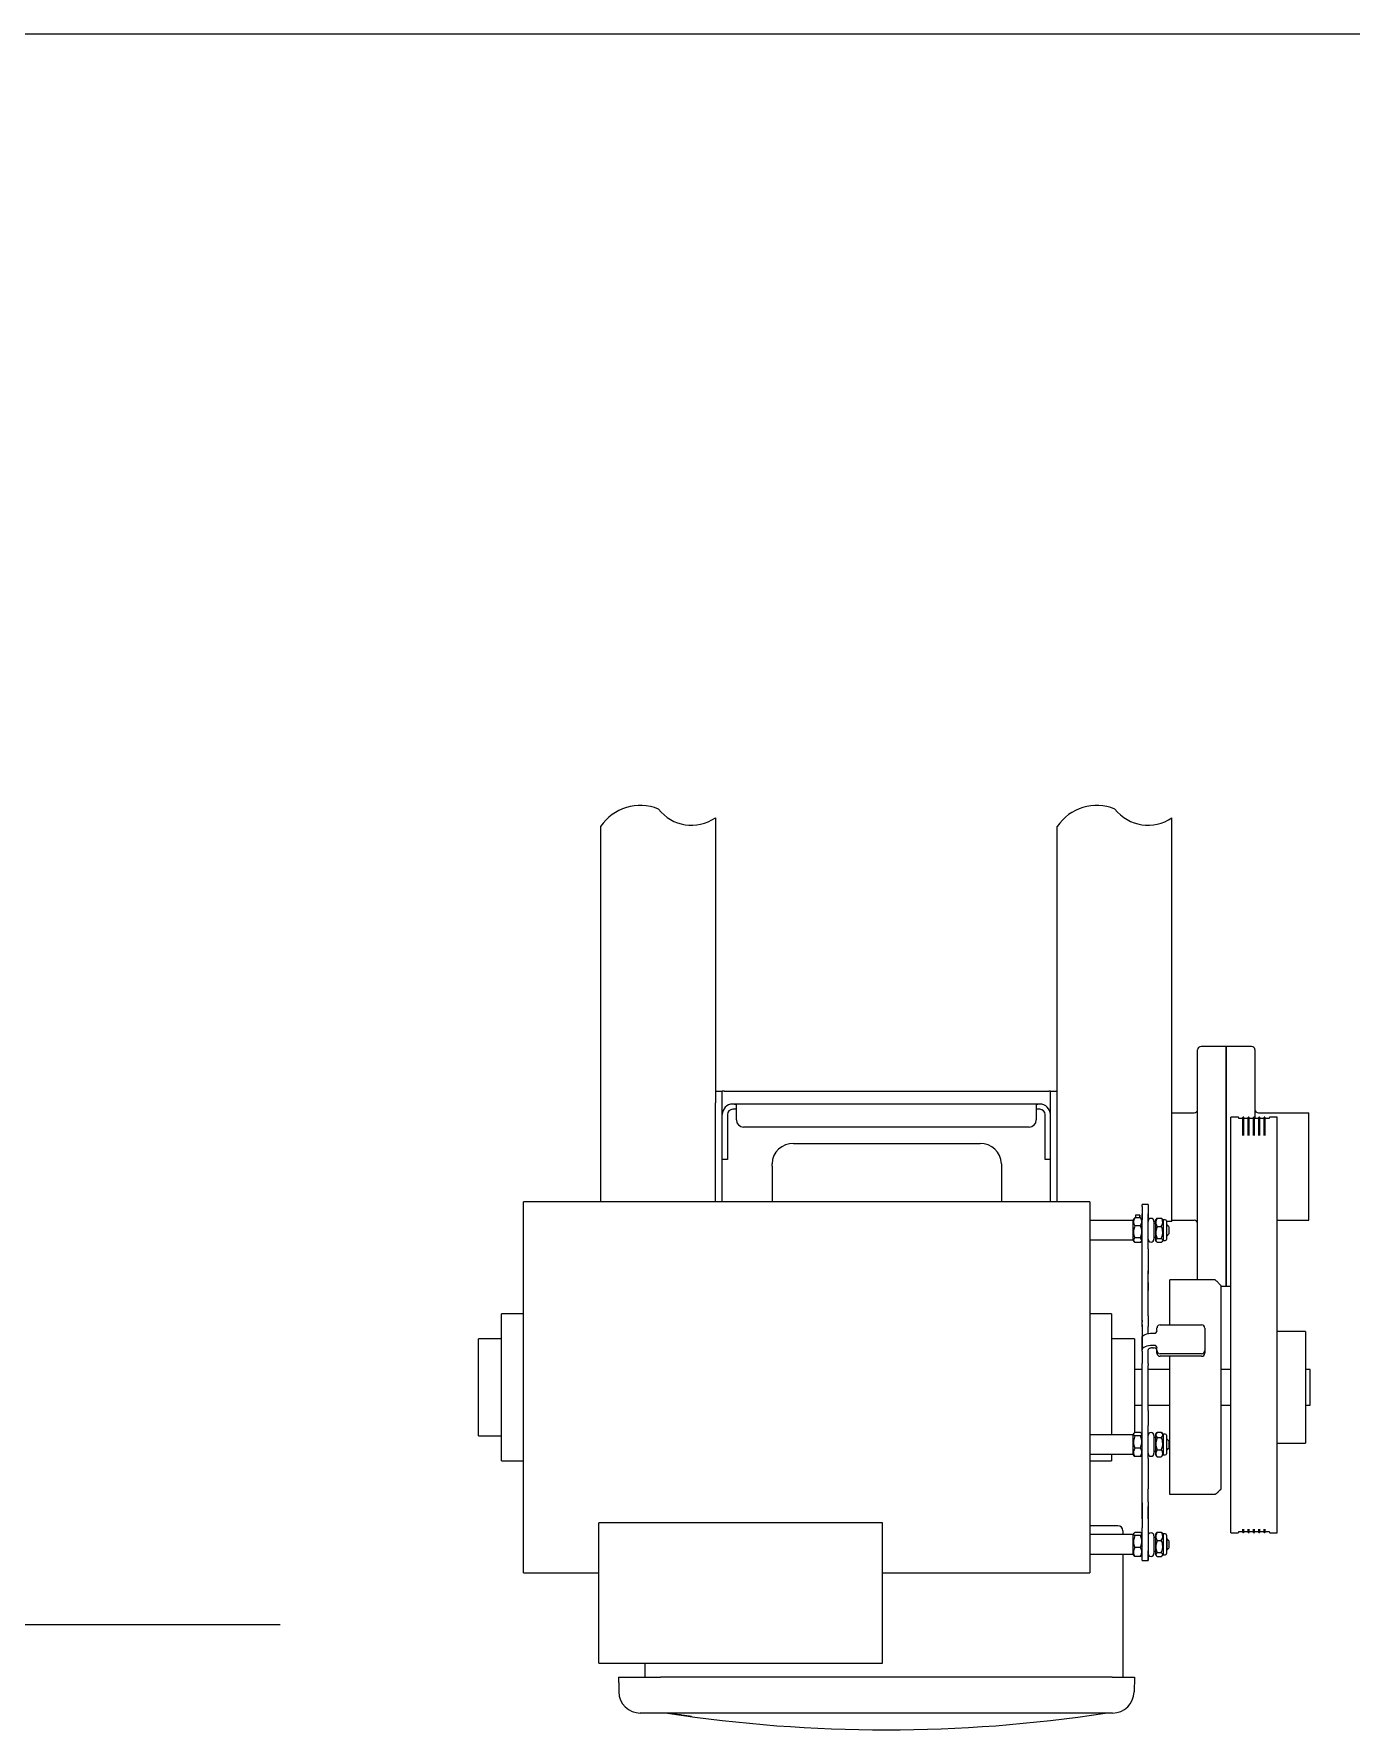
# Model space of a CAD drawing. Extents: x 20 to 307, y 41 to 248.
# Drawn here: x 129.96 to 152.93, y 218.49 to 247.95 of the extents above; entities that cross this region are included whole.
import ezdxf

# ---------------------------------------------------------------- set-up
doc = ezdxf.new("R2010")
doc.units = 0
doc.header["$LTSCALE"] = 0.5
doc.header["$MEASUREMENT"] = 0
doc.layers.get('0').update_dxf_attribs({"linetype": 'CONTINUOUS'})
doc.layers.add('DIM', color=1, linetype='CONTINUOUS')

msp = doc.modelspace()

# ---------------------------------------------------------------- linework, layer by layer
msp.add_line((134.257, 220.21), (37.173, 220.21))
at = {"layer": 'DIM', "linetype": 'Continuous', "lineweight": 15}
for p, q in [((33.774, 247.951), (274.658, 247.951)), ((141.845, 234.28), (141.845, 229.312)), ((149.803, 227.244), (149.803, 234.28)), ((139.845, 227.585), (139.845, 234.126)), ((147.803, 229.312), (147.803, 234.126)), ((150.25, 226.225), (150.25, 230.233)), ((150.75, 230.293), (150.75, 228.137)), ((150.75, 226.106), (150.75, 230.293)), ((151.25, 230.233), (151.25, 229.037)), ((141.845, 229.512), (141.964, 229.512)), ((141.964, 227.585), (141.964, 229.512)), ((141.995, 229.512), (141.964, 229.512)), ((141.995, 229.512), (147.654, 229.512)), ((147.685, 229.512), (147.654, 229.512)), ((147.683, 227.585), (147.685, 229.512)), ((147.685, 229.512), (147.803, 229.512)), ((141.845, 229.062), (141.845, 229.312)), ((142.18, 229.288), (142.147, 229.288)), ((142.18, 229.198), (142.147, 229.198)), ((147.467, 229.288), (142.18, 229.288)), ((142.21, 229.105), (142.21, 229.285)), ((147.437, 229.285), (147.437, 229.105)), ((147.5, 229.288), (147.467, 229.288)), ((147.5, 229.198), (147.467, 229.198)), ((147.803, 229.062), (147.803, 229.312)), ((141.845, 227.585), (141.845, 229.062)), ((142.054, 229.105), (142.054, 228.323)), ((142.21, 229.013), (142.21, 229.105)), ((147.437, 229.105), (147.437, 229.013)), ((147.593, 228.323), (147.593, 229.105)), ((147.803, 227.585), (147.803, 229.062)), ((149.803, 229.137), (150.19, 229.137)), ((150.828, 224.038), (150.828, 229.06)), ((151.041, 228.743), (151.041, 229.054)), ((151.057, 228.743), (151.057, 229.054)), ((151.133, 228.743), (151.133, 229.054)), ((151.149, 228.743), (151.149, 229.054)), ((151.225, 228.743), (151.225, 229.054)), ((151.241, 228.743), (151.241, 229.054)), ((151.31, 229.137), (152.19, 229.137)), ((151.317, 228.743), (151.317, 229.054)), ((151.333, 228.743), (151.333, 229.054)), ((151.409, 228.743), (151.409, 229.054)), ((151.425, 228.743), (151.425, 229.054)), ((151.637, 228.293), (151.637, 229.06)), ((147.312, 228.888), (142.335, 228.888)), ((143.207, 228.601), (146.457, 228.601)), ((147.683, 228.323), (147.593, 228.323)), ((142.832, 228.208), (142.832, 228.249)), ((142.832, 228.208), (142.832, 227.585)), ((146.832, 228.249), (146.832, 228.208)), ((146.832, 228.208), (146.832, 227.585)), ((150.75, 228.137), (150.75, 226.106)), ((151.637, 225.325), (151.637, 228.293)), ((138.497, 221.115), (138.497, 227.585)), ((143.832, 227.585), (143.832, 227.587)), ((145.832, 227.587), (145.832, 227.585)), ((148.372, 227.585), (148.372, 227.39)), ((149.282, 227.501), (149.282, 227.535)), ((149.282, 227.501), (149.282, 227.273)), ((149.387, 227.535), (149.387, 227.501)), ((149.387, 227.501), (149.387, 227.273)), ((148.372, 227.39), (148.372, 221.115)), ((149.126, 226.908), (149.126, 227.271)), ((149.252, 227.303), (149.156, 227.303)), ((149.252, 227.167), (149.156, 227.167)), ((149.242, 227.303), (149.242, 227.341)), ((149.282, 227.024), (149.282, 227.373)), ((149.387, 227.024), (149.387, 227.373)), ((149.49, 226.935), (149.49, 227.244)), ((149.517, 227.244), (149.49, 227.244)), ((149.517, 227.271), (149.517, 226.908)), ((149.547, 227.301), (149.617, 227.301)), ((149.547, 227.156), (149.617, 227.156)), ((149.647, 227.271), (149.647, 226.908)), ((149.705, 227.251), (149.705, 226.928)), ((149.803, 227.244), (149.705, 227.244)), ((149.747, 227.154), (149.747, 227.099)), ((149.252, 226.954), (149.156, 226.954)), ((149.252, 226.876), (149.156, 226.876)), ((149.282, 226.763), (149.282, 227.024)), ((149.387, 226.763), (149.387, 227.024)), ((149.547, 226.944), (149.617, 226.944)), ((149.547, 226.878), (149.617, 226.878)), ((149.747, 227.099), (149.747, 227.024)), ((149.282, 226.38), (149.282, 226.763)), ((149.387, 226.763), (149.387, 226.38)), ((149.387, 226.536), (149.387, 226.527)), ((149.282, 225.594), (149.282, 226.38)), ((149.387, 226.527), (149.387, 226.331)), ((149.387, 225.594), (149.387, 226.38)), ((149.387, 226.177), (149.387, 226.04)), ((149.767, 225.438), (149.767, 226.225)), ((150.657, 226.125), (150.657, 222.575)), ((138.117, 223.07), (138.117, 225.63)), ((148.747, 225.63), (148.747, 225.553)), ((148.747, 225.553), (148.747, 223.523)), ((149.282, 225.6), (149.282, 225.616)), ((149.282, 225.501), (149.282, 225.6)), ((149.282, 225.515), (149.282, 225.594)), ((149.282, 225.515), (149.282, 225.493)), ((149.282, 225.413), (149.282, 225.493)), ((149.282, 225.449), (149.282, 225.479)), ((149.282, 225.44), (149.282, 225.479)), ((149.282, 225.44), (149.282, 225.045)), ((149.282, 225.413), (149.282, 225.195)), ((149.387, 225.594), (149.387, 225.515)), ((149.387, 225.515), (149.387, 225.493)), ((149.387, 225.493), (149.387, 225.413)), ((149.387, 225.286), (149.387, 225.413)), ((149.542, 225.343), (149.542, 225.389)), ((149.542, 225.343), (149.542, 225.389)), ((149.597, 225.438), (150.317, 225.438)), ((150.377, 225.384), (150.377, 224.99)), ((137.717, 223.503), (137.717, 225.197)), ((149.152, 225.197), (149.152, 225.146)), ((149.152, 225.146), (149.152, 223.555)), ((149.282, 225.005), (149.282, 225.218)), ((149.282, 225.005), (149.282, 225.218)), ((149.462, 225.293), (149.487, 225.293)), ((149.462, 225.293), (149.487, 225.293)), ((149.487, 225.08), (149.462, 225.08)), ((149.487, 225.08), (149.462, 225.08)), ((151.628, 225.325), (151.628, 225.266)), ((151.628, 225.266), (151.628, 223.375)), ((152.128, 225.325), (152.128, 225.266)), ((152.128, 225.266), (152.128, 223.375)), ((149.282, 225.034), (149.282, 225.045)), ((149.282, 225.034), (149.282, 225.045)), ((149.282, 224.983), (149.282, 225.005)), ((149.282, 224.983), (149.282, 224.765)), ((149.282, 224.73), (149.282, 224.765)), ((149.387, 224.983), (149.387, 225.005)), ((149.387, 224.765), (149.387, 224.983)), ((149.387, 224.765), (149.387, 224.73)), ((149.462, 225.036), (149.487, 225.036)), ((149.462, 225.036), (149.487, 225.036)), ((149.542, 224.985), (149.542, 225.031)), ((149.542, 224.985), (149.542, 225.031)), ((149.542, 224.941), (149.542, 224.985)), ((149.542, 224.941), (149.542, 224.985)), ((150.317, 224.935), (149.597, 224.935)), ((149.612, 224.891), (149.597, 224.891)), ((149.612, 224.891), (149.597, 224.891)), ((150.317, 224.891), (149.612, 224.891)), ((149.767, 222.481), (149.767, 224.891)), ((150.377, 224.99), (150.377, 224.946)), ((149.282, 224.729), (149.282, 224.763)), ((149.282, 223.943), (149.282, 224.729)), ((149.387, 224.763), (149.387, 224.729)), ((149.387, 223.943), (149.387, 224.729)), ((152.212, 224.446), (152.212, 224.663)), ((152.212, 224.085), (152.212, 224.446)), ((149.282, 223.955), (149.282, 223.961)), ((149.282, 223.875), (149.282, 223.955)), ((149.282, 223.684), (149.282, 223.943)), ((149.387, 223.943), (149.387, 223.684)), ((150.828, 221.815), (150.828, 224.038)), ((152.212, 224.038), (152.212, 224.085)), ((149.282, 223.869), (149.282, 223.875)), ((149.282, 223.589), (149.282, 223.684)), ((149.282, 223.109), (149.282, 223.589)), ((149.387, 223.589), (149.387, 223.684)), ((149.387, 223.109), (149.387, 223.589)), ((149.126, 223.527), (149.126, 223.535)), ((149.126, 223.172), (149.126, 223.527)), ((149.252, 223.564), (149.156, 223.564)), ((149.252, 223.502), (149.156, 223.502)), ((149.49, 223.199), (149.49, 223.508)), ((149.517, 223.535), (149.517, 223.517)), ((149.517, 223.517), (149.517, 223.172)), ((149.547, 223.569), (149.617, 223.569)), ((149.547, 223.475), (149.617, 223.475)), ((149.647, 223.535), (149.647, 223.517)), ((149.647, 223.517), (149.647, 223.172)), ((149.705, 223.515), (149.705, 223.499)), ((149.705, 223.499), (149.705, 223.192)), ((149.747, 223.418), (149.747, 223.358)), ((149.747, 223.358), (149.747, 223.288)), ((151.637, 221.815), (151.637, 223.375)), ((148.747, 223.183), (148.747, 223.07)), ((149.252, 223.291), (149.156, 223.291)), ((149.252, 223.143), (149.156, 223.143)), ((149.282, 222.913), (149.282, 223.109)), ((149.387, 223.109), (149.387, 222.913)), ((149.547, 223.259), (149.617, 223.259)), ((149.547, 223.137), (149.617, 223.137)), ((149.282, 222.58), (149.282, 222.913)), ((149.387, 222.913), (149.387, 222.58)), ((149.282, 222.353), (149.282, 222.58)), ((149.387, 222.353), (149.387, 222.58)), ((150.557, 222.481), (149.767, 222.481)), ((149.282, 222.273), (149.282, 222.353)), ((149.282, 222.336), (149.282, 221.899)), ((149.282, 222.055), (149.282, 222.273)), ((149.387, 222.353), (149.387, 222.273)), ((149.387, 222.324), (149.387, 221.328)), ((149.387, 222.055), (149.387, 222.273)), ((144.76, 221.985), (139.81, 221.985)), ((139.81, 220.962), (139.81, 221.985)), ((144.76, 220.962), (144.76, 221.985)), ((148.794, 221.937), (148.372, 221.937)), ((148.859, 221.937), (148.794, 221.937)), ((148.949, 221.847), (148.949, 221.781)), ((149.252, 221.82), (149.156, 221.82)), ((149.282, 221.772), (149.282, 221.899)), ((149.547, 221.823), (149.617, 221.823)), ((151.041, 221.82), (151.041, 221.876)), ((151.057, 221.82), (151.057, 221.876)), ((151.133, 221.82), (151.133, 221.876)), ((151.149, 221.82), (151.149, 221.876)), ((151.225, 221.82), (151.225, 221.876)), ((151.241, 221.82), (151.241, 221.876)), ((151.317, 221.82), (151.317, 221.876)), ((151.333, 221.82), (151.333, 221.876)), ((151.409, 221.82), (151.409, 221.876)), ((151.425, 221.82), (151.425, 221.876)), ((149.126, 221.483), (149.126, 221.793)), ((149.252, 221.764), (149.156, 221.764)), ((149.252, 221.555), (149.156, 221.555)), ((149.282, 221.499), (149.282, 221.772)), ((149.49, 221.452), (149.49, 221.761)), ((149.517, 221.793), (149.517, 221.439)), ((149.547, 221.68), (149.617, 221.68)), ((149.647, 221.793), (149.647, 221.439)), ((149.705, 221.773), (149.705, 221.458)), ((149.717, 221.686), (149.717, 221.706)), ((149.717, 221.516), (149.717, 221.686)), ((149.747, 221.676), (149.747, 221.546)), ((148.949, 221.441), (148.949, 219.295)), ((149.011, 221.443), (149.011, 221.439)), ((149.126, 221.43), (149.126, 221.483)), ((149.252, 221.402), (149.156, 221.402)), ((149.282, 221.328), (149.282, 221.499)), ((149.387, 221.328), (149.387, 221.499)), ((149.517, 221.439), (149.517, 221.43)), ((149.547, 221.468), (149.617, 221.468)), ((149.547, 221.399), (149.617, 221.399)), ((149.647, 221.439), (149.647, 221.43)), ((149.705, 221.458), (149.705, 221.45)), ((139.81, 219.539), (139.81, 220.962)), ((144.76, 219.539), (144.76, 220.962)), ((140.619, 219.295), (140.619, 219.539)), ((140.157, 219.295), (140.5, 219.295)), ((140.5, 219.295), (140.886, 219.295)), ((148.761, 219.295), (140.886, 219.295)), ((148.761, 219.295), (149.147, 219.295)), ((149.147, 219.295), (149.143, 219.038)), ((140.88, 218.67), (140.536, 218.67)), ((140.886, 218.67), (140.88, 218.67)), ((148.761, 218.67), (140.886, 218.67)), ((148.768, 218.67), (148.761, 218.67))]:
    msp.add_line(p, q, dxfattribs=at)
at = {"layer": 'DIM'}
for p, q in [((152.19, 227.262), (152.19, 229.137)), ((142.054, 228.323), (141.964, 228.323))]:
    msp.add_line(p, q, dxfattribs=at)
at = {"layer": 'DIM', "linetype": 'Continuous', "lineweight": 15, "flags": 128}
for points in [[(149.242, 227.341), (149.242, 227.349), (149.242, 227.353), (149.242, 227.351), (149.242, 227.345), (149.242, 227.335), (149.242, 227.32), (149.242, 227.303)], [(149.387, 226.576), (149.387, 226.573), (149.387, 226.569), (149.387, 226.564), (149.387, 226.559), (149.387, 226.553), (149.387, 226.548), (149.387, 226.542), (149.387, 226.536)], [(149.282, 225.218), (149.286, 225.232), (149.296, 225.247), (149.313, 225.26), (149.335, 225.271), (149.362, 225.281), (149.393, 225.288), (149.427, 225.292), (149.462, 225.293)], [(149.282, 225.218), (149.286, 225.232), (149.296, 225.247), (149.313, 225.26), (149.335, 225.271), (149.362, 225.281), (149.393, 225.288), (149.427, 225.292), (149.462, 225.293)], [(149.462, 225.08), (149.427, 225.079), (149.393, 225.075), (149.362, 225.068), (149.335, 225.058), (149.313, 225.047), (149.296, 225.034), (149.286, 225.019), (149.282, 225.005)], [(149.462, 225.08), (149.427, 225.079), (149.393, 225.075), (149.362, 225.068), (149.335, 225.058), (149.313, 225.047), (149.296, 225.034), (149.286, 225.019), (149.282, 225.005)], [(149.462, 225.036), (149.447, 225.036), (149.433, 225.034), (149.42, 225.031), (149.409, 225.027), (149.4, 225.022), (149.393, 225.017), (149.388, 225.011), (149.387, 225.005)], [(149.462, 225.036), (149.447, 225.036), (149.433, 225.034), (149.42, 225.031), (149.409, 225.027), (149.4, 225.022), (149.393, 225.017), (149.388, 225.011), (149.387, 225.005)]]:
    msp.add_lwpolyline(points, dxfattribs=at)
at = {"layer": 'DIM'}
for centre, radius, start, end in [((140.533, 233.672), 0.825, 67.3495, 146.5701), ((148.491, 233.672), 0.825, 67.3495, 146.5701), ((141.429, 234.884), 0.733, 217.9377, 304.5059), ((149.387, 234.884), 0.733, 217.9377, 304.5059)]:
    msp.add_arc(centre, radius, start, end, dxfattribs=at)
at = {"layer": 'DIM', "linetype": 'Continuous', "lineweight": 15}
for centre, radius, start, end in [((150.31, 230.233), 0.06, 90, 180), ((151.19, 230.233), 0.06, 0, 90), ((142.147, 229.105), 0.183, 90, 180), ((142.147, 229.105), 0.093, 90, 180), ((147.5, 229.105), 0.183, 0, 90), ((147.5, 229.105), 0.093, 0, 90), ((150.19, 229.197), 0.06, 270, 0), ((151.31, 229.197), 0.06, 180, 270), ((142.335, 229.013), 0.125, 180, 270), ((147.312, 229.013), 0.125, 270, 0), ((150.957, 229.052), 0.008, 20.3468, 90), ((151.048, 229.052), 0.008, 90, 159.6532), ((151.049, 229.052), 0.008, 20.3468, 90), ((151.14, 229.052), 0.008, 90, 159.6532), ((151.141, 229.052), 0.008, 20.3468, 90), ((151.232, 229.052), 0.008, 90, 159.6532), ((151.233, 229.052), 0.008, 20.3468, 90), ((151.324, 229.052), 0.008, 90, 159.6532), ((151.325, 229.052), 0.008, 20.3468, 90), ((151.416, 229.052), 0.008, 90, 159.6532), ((151.417, 229.052), 0.008, 20.3468, 90), ((151.508, 229.052), 0.008, 90, 159.6532), ((143.196, 228.237), 0.364, 88.2753, 178.1636), ((146.468, 228.237), 0.364, 1.8364, 91.7247), ((168.597, 227.319), 19.43, 179.8999, 180.0457), ((149.438, 227.244), 0.0515, 0, 180), ((149.685, 227.251), 0.02, 0, 90), ((150.19, 227.202), 0.06, 0, 90), ((149.438, 226.935), 0.0515, 180, 0), ((149.685, 226.928), 0.02, 270, 360), ((149.595, 225.386), 0.0526, 87.3215, 177.0455), ((149.595, 225.386), 0.0526, 87.3215, 177.0455), ((150.32, 225.381), 0.0574, 2.9531, 92.6756), ((149.49, 225.346), 0.0526, 267.3371, 357.0407), ((149.49, 225.346), 0.0526, 267.3371, 357.0407), ((149.49, 225.028), 0.0526, 2.9495, 92.6835), ((149.49, 225.028), 0.0526, 2.9495, 92.6835), ((149.49, 224.984), 0.0526, 2.9443, 92.6779), ((149.49, 224.984), 0.0526, 2.9443, 92.6779), ((149.595, 224.988), 0.0526, 182.9545, 272.6785), ((149.595, 224.988), 0.0526, 182.9545, 272.6785), ((149.595, 224.944), 0.0526, 182.9493, 272.6729), ((149.595, 224.944), 0.0526, 182.9493, 272.6729), ((150.32, 224.993), 0.0574, 267.3244, 357.0469), ((150.32, 224.948), 0.0574, 267.3244, 357.0469), ((149.438, 223.508), 0.0515, 0, 180), ((149.685, 223.515), 0.02, 0, 90), ((149.438, 223.199), 0.0515, 180, 0), ((149.685, 223.192), 0.02, 270, 0), ((148.859, 221.847), 0.0898, 0, 90), ((150.957, 221.823), 0.008, 270, 339.6532), ((151.048, 221.823), 0.008, 200.3468, 270), ((151.049, 221.823), 0.008, 270, 339.6532), ((151.14, 221.823), 0.008, 200.3468, 270), ((151.141, 221.823), 0.008, 270, 339.6532), ((151.232, 221.823), 0.008, 200.3468, 270), ((151.233, 221.823), 0.008, 270, 339.6532), ((151.324, 221.823), 0.008, 200.3468, 270), ((151.325, 221.823), 0.008, 270, 339.6532), ((151.416, 221.823), 0.008, 200.3468, 270), ((151.417, 221.823), 0.008, 270, 339.6532), ((151.508, 221.823), 0.008, 200.3468, 270), ((149.438, 221.761), 0.0515, 0, 180), ((149.685, 221.773), 0.02, 0, 90), ((149.438, 221.452), 0.0515, 180, 0), ((149.685, 221.45), 0.02, 270, 0), ((140.536, 219.045), 0.375, 181, 270), ((148.768, 219.045), 0.375, 270, 359), ((144.824, 243.377), 25, 261.2282, 278.7718)]:
    msp.add_arc(centre, radius, start, end, dxfattribs=at)
for points in [[(150.75, 230.293), (150.31, 230.293)], [(151.19, 230.293), (150.75, 230.293)], [(150.957, 229.06), (150.828, 229.06)], [(150.971, 229.037), (150.965, 229.054)], [(151.034, 229.037), (150.971, 229.037)], [(151.041, 229.054), (151.034, 229.037)], [(151.049, 229.06), (151.048, 229.06)], [(151.063, 229.037), (151.057, 229.054)], [(151.126, 229.037), (151.063, 229.037)], [(151.133, 229.054), (151.126, 229.037)], [(151.141, 229.06), (151.14, 229.06)], [(151.155, 229.037), (151.149, 229.054)], [(151.218, 229.037), (151.155, 229.037)], [(151.225, 229.054), (151.218, 229.037)], [(151.233, 229.06), (151.232, 229.06)], [(151.247, 229.037), (151.241, 229.054)], [(151.31, 229.037), (151.247, 229.037)], [(151.317, 229.054), (151.31, 229.037)], [(151.325, 229.06), (151.324, 229.06)], [(151.339, 229.037), (151.333, 229.054)], [(151.402, 229.037), (151.339, 229.037)], [(151.409, 229.054), (151.402, 229.037)], [(151.417, 229.06), (151.416, 229.06)], [(151.431, 229.037), (151.425, 229.054)], [(151.494, 229.037), (151.431, 229.037)], [(151.501, 229.054), (151.494, 229.037)], [(151.637, 229.06), (151.508, 229.06)], [(148.372, 227.585), (138.497, 227.585)], [(149.387, 227.535), (149.282, 227.535)], [(149.126, 227.259), (148.372, 227.259)], [(149.143, 227.29), (149.126, 227.271)], [(149.242, 227.353), (149.167, 227.353)], [(149.282, 227.271), (149.266, 227.29)], [(149.517, 227.208), (149.49, 227.208)], [(149.531, 227.286), (149.517, 227.271)], [(149.647, 227.271), (149.634, 227.286)], [(149.685, 227.271), (149.647, 227.271)], [(149.717, 227.184), (149.705, 227.184)], [(149.747, 227.154), (149.717, 227.184)], [(149.803, 227.262), (150.19, 227.262)], [(151.637, 227.262), (152.19, 227.262)], [(148.372, 226.919), (149.126, 226.919)], [(148.933, 226.919), (148.932, 226.919)], [(149.126, 226.908), (149.143, 226.888)], [(149.266, 226.888), (149.282, 226.908)], [(149.49, 226.97), (149.517, 226.97)], [(149.517, 226.908), (149.531, 226.892)], [(149.634, 226.892), (149.647, 226.908)], [(149.647, 226.908), (149.685, 226.908)], [(149.705, 226.994), (149.717, 226.994)], [(149.717, 226.994), (149.747, 227.024)], [(150.557, 226.225), (149.767, 226.225)], [(150.657, 226.125), (150.557, 226.225)], [(150.828, 226.106), (150.657, 226.106)], [(138.497, 225.63), (138.117, 225.63)], [(148.747, 225.63), (148.372, 225.63)], [(138.117, 225.197), (137.717, 225.197)], [(149.152, 225.197), (148.747, 225.197)], [(152.128, 225.325), (151.628, 225.325)], [(149.282, 224.663), (149.152, 224.663)], [(149.767, 224.663), (149.387, 224.663)], [(150.828, 224.663), (150.657, 224.663)], [(152.212, 224.663), (152.128, 224.663)], [(149.152, 224.038), (149.282, 224.038)], [(149.387, 224.038), (149.767, 224.038)], [(150.657, 224.038), (150.828, 224.038)], [(152.128, 224.038), (152.212, 224.038)], [(137.717, 223.503), (138.117, 223.503)], [(149.126, 223.523), (148.372, 223.523)], [(149.139, 223.549), (149.126, 223.535)], [(149.282, 223.535), (149.27, 223.549)], [(149.282, 223.543), (149.277, 223.541)], [(149.517, 223.472), (149.49, 223.472)], [(149.54, 223.562), (149.517, 223.535)], [(149.647, 223.535), (149.624, 223.562)], [(149.685, 223.535), (149.647, 223.535)], [(149.717, 223.448), (149.705, 223.448)], [(149.747, 223.418), (149.717, 223.448)], [(151.628, 223.375), (152.128, 223.375)], [(138.117, 223.07), (138.497, 223.07)], [(148.372, 223.183), (149.126, 223.183)], [(148.372, 223.07), (148.747, 223.07)], [(149.126, 223.172), (149.139, 223.157)], [(149.27, 223.157), (149.282, 223.172)], [(149.49, 223.234), (149.517, 223.234)], [(149.517, 223.172), (149.54, 223.145)], [(149.547, 223.137), (149.54, 223.145)], [(149.625, 223.145), (149.617, 223.137)], [(149.624, 223.145), (149.647, 223.172)], [(149.647, 223.172), (149.685, 223.172)], [(149.705, 223.258), (149.717, 223.258)], [(149.717, 223.258), (149.747, 223.288)], [(150.827, 222.743), (150.827, 222.769)], [(150.575, 222.493), (150.657, 222.575)], [(150.965, 221.82), (150.971, 221.837)], [(150.971, 221.837), (151.034, 221.837)], [(151.034, 221.837), (151.041, 221.82)], [(151.057, 221.82), (151.063, 221.837)], [(151.063, 221.837), (151.126, 221.837)], [(151.126, 221.837), (151.133, 221.82)], [(151.149, 221.82), (151.155, 221.837)], [(151.155, 221.837), (151.218, 221.837)], [(151.218, 221.837), (151.225, 221.82)], [(151.241, 221.82), (151.247, 221.837)], [(151.247, 221.837), (151.31, 221.837)], [(151.31, 221.837), (151.317, 221.82)], [(151.333, 221.82), (151.339, 221.837)], [(151.339, 221.837), (151.402, 221.837)], [(151.402, 221.837), (151.409, 221.82)], [(151.425, 221.82), (151.431, 221.837)], [(151.431, 221.837), (151.494, 221.837)], [(151.494, 221.837), (151.501, 221.82)], [(149.126, 221.781), (148.372, 221.781)], [(149.139, 221.807), (149.126, 221.793)], [(149.282, 221.793), (149.27, 221.807)], [(149.517, 221.73), (149.49, 221.73)], [(149.531, 221.809), (149.517, 221.793)], [(149.647, 221.793), (149.633, 221.809)], [(149.685, 221.793), (149.647, 221.793)], [(149.717, 221.706), (149.705, 221.706)], [(149.747, 221.676), (149.717, 221.706)], [(149.717, 221.516), (149.747, 221.546)], [(150.828, 221.815), (150.957, 221.815)], [(151.048, 221.815), (151.049, 221.815)], [(151.14, 221.815), (151.141, 221.815)], [(151.232, 221.815), (151.233, 221.815)], [(151.324, 221.815), (151.325, 221.815)], [(151.416, 221.815), (151.417, 221.815)], [(151.508, 221.815), (151.637, 221.815)], [(148.372, 221.441), (149.126, 221.441)], [(149.126, 221.43), (149.139, 221.415)], [(149.156, 221.402), (149.141, 221.417)], [(149.27, 221.415), (149.282, 221.43)], [(149.282, 221.328), (149.387, 221.328)], [(149.49, 221.492), (149.517, 221.492)], [(149.517, 221.43), (149.531, 221.413)], [(149.633, 221.413), (149.647, 221.43)], [(149.647, 221.43), (149.685, 221.43)], [(149.705, 221.516), (149.717, 221.516)], [(138.497, 221.115), (139.81, 221.115)], [(144.76, 221.115), (148.372, 221.115)], [(139.81, 219.539), (144.76, 219.539)], [(140.157, 219.295), (140.162, 219.038)]]:
    msp.add_open_spline(points, degree=1, dxfattribs=at)
for points, knots in [([(142.18, 229.288), (142.183, 229.288), (142.19, 229.288), (142.199, 229.288), (142.206, 229.287), (142.209, 229.286), (142.21, 229.285), (142.21, 229.285)], [0, 0, 0, 0, 0.214026, 0.42811, 0.641892, 0.854715, 1, 1, 1, 1]), ([(142.21, 229.193), (142.209, 229.194), (142.209, 229.196), (142.204, 229.197), (142.197, 229.198), (142.188, 229.198), (142.182, 229.198), (142.18, 229.198)], [0, 0, 0, 0, 0.211619, 0.423384, 0.629581, 0.838006, 1, 1, 1, 1]), ([(147.437, 229.285), (147.438, 229.286), (147.438, 229.287), (147.444, 229.287), (147.451, 229.288), (147.46, 229.288), (147.465, 229.288), (147.467, 229.288)], [0, 0, 0, 0, 0.213989, 0.427862, 0.640334, 0.8535, 1, 1, 1, 1]), ([(147.467, 229.198), (147.464, 229.198), (147.457, 229.198), (147.448, 229.197), (147.442, 229.197), (147.438, 229.195), (147.438, 229.193), (147.437, 229.193)], [0, 0, 0, 0, 0.212149, 0.424435, 0.635526, 0.84313, 1, 1, 1, 1]), ([(149.156, 227.303), (149.146, 227.285), (149.125, 227.248), (149.136, 227.199), (149.152, 227.174), (149.156, 227.167)], [0, 0, 0, 0, 0.417681, 0.840151, 1, 1, 1, 1]), ([(149.156, 227.167), (149.146, 227.138), (149.125, 227.08), (149.136, 227.004), (149.152, 226.964), (149.156, 226.954)], [0, 0, 0, 0, 0.417665, 0.840128, 1, 1, 1, 1]), ([(149.144, 227.29), (149.144, 227.291), (149.146, 227.296), (149.152, 227.3), (149.156, 227.303)], [0, 0, 0, 0, 0.22586, 1, 1, 1, 1]), ([(149.252, 227.167), (149.263, 227.186), (149.284, 227.223), (149.273, 227.271), (149.257, 227.296), (149.252, 227.303)], [0, 0, 0, 0, 0.4176514, 0.8401263, 1, 1, 1, 1]), ([(149.252, 227.303), (149.257, 227.3), (149.263, 227.296), (149.264, 227.291), (149.265, 227.29)], [0, 0, 0, 0, 0.774154, 1, 1, 1, 1]), ([(149.252, 226.954), (149.263, 226.983), (149.284, 227.041), (149.273, 227.117), (149.257, 227.157), (149.252, 227.167)], [0, 0, 0, 0, 0.417673, 0.840141, 1, 1, 1, 1]), ([(149.547, 227.301), (149.537, 227.281), (149.516, 227.241), (149.527, 227.19), (149.543, 227.163), (149.547, 227.156)], [0, 0, 0, 0, 0.4176731, 0.8401224, 1, 1, 1, 1]), ([(149.547, 227.156), (149.537, 227.127), (149.516, 227.069), (149.527, 226.994), (149.543, 226.955), (149.547, 226.944)], [0, 0, 0, 0, 0.417683, 0.840152, 1, 1, 1, 1]), ([(149.533, 227.286), (149.535, 227.289), (149.538, 227.294), (149.545, 227.299), (149.547, 227.301)], [0, 0, 0, 0, 0.615005, 1, 1, 1, 1]), ([(149.617, 227.156), (149.628, 227.176), (149.649, 227.216), (149.638, 227.267), (149.622, 227.294), (149.617, 227.301)], [0, 0, 0, 0, 0.417642, 0.840128, 1, 1, 1, 1]), ([(149.617, 227.301), (149.62, 227.299), (149.627, 227.294), (149.63, 227.289), (149.631, 227.286)], [0, 0, 0, 0, 0.384974, 1, 1, 1, 1]), ([(149.617, 226.944), (149.628, 226.973), (149.649, 227.031), (149.638, 227.106), (149.622, 227.145), (149.617, 227.156)], [0, 0, 0, 0, 0.417644, 0.840118, 1, 1, 1, 1]), ([(149.156, 226.954), (149.153, 226.95), (149.138, 226.937), (149.126, 226.912), (149.141, 226.889), (149.154, 226.878), (149.156, 226.876)], [0, 0, 0, 0, 0.13676, 0.53675, 0.911258, 1, 1, 1, 1]), ([(149.252, 226.876), (149.255, 226.878), (149.268, 226.889), (149.283, 226.912), (149.271, 226.937), (149.256, 226.95), (149.252, 226.954)], [0, 0, 0, 0, 0.088742, 0.46325, 0.86324, 1, 1, 1, 1]), ([(149.547, 226.944), (149.545, 226.942), (149.532, 226.933), (149.517, 226.913), (149.529, 226.892), (149.544, 226.881), (149.547, 226.878)], [0, 0, 0, 0, 0.088733, 0.463237, 0.863232, 1, 1, 1, 1]), ([(149.617, 226.878), (149.621, 226.881), (149.636, 226.892), (149.648, 226.913), (149.633, 226.933), (149.62, 226.942), (149.617, 226.944)], [0, 0, 0, 0, 0.136763, 0.536764, 0.911273, 1, 1, 1, 1]), ([(149.156, 223.502), (149.146, 223.473), (149.125, 223.415), (149.136, 223.341), (149.152, 223.302), (149.156, 223.291)], [0, 0, 0, 0, 0.417653, 0.840125, 1, 1, 1, 1]), ([(149.156, 223.564), (149.154, 223.562), (149.141, 223.553), (149.126, 223.535), (149.138, 223.515), (149.153, 223.504), (149.156, 223.502)], [0, 0, 0, 0, 0.08873, 0.463254, 0.863255, 1, 1, 1, 1]), ([(149.252, 223.502), (149.256, 223.504), (149.271, 223.515), (149.283, 223.535), (149.268, 223.553), (149.255, 223.562), (149.252, 223.564)], [0, 0, 0, 0, 0.136745, 0.536746, 0.91127, 1, 1, 1, 1]), ([(149.252, 223.291), (149.263, 223.32), (149.284, 223.378), (149.273, 223.452), (149.257, 223.491), (149.252, 223.502)], [0, 0, 0, 0, 0.417655, 0.840132, 1, 1, 1, 1]), ([(149.547, 223.475), (149.537, 223.445), (149.516, 223.386), (149.527, 223.31), (149.543, 223.27), (149.547, 223.259)], [0, 0, 0, 0, 0.417655, 0.840114, 1, 1, 1, 1]), ([(149.547, 223.569), (149.544, 223.565), (149.529, 223.549), (149.517, 223.519), (149.532, 223.491), (149.545, 223.477), (149.547, 223.475)], [0, 0, 0, 0, 0.136764, 0.536783, 0.911278, 1, 1, 1, 1]), ([(149.617, 223.475), (149.62, 223.477), (149.633, 223.491), (149.648, 223.519), (149.636, 223.549), (149.621, 223.565), (149.617, 223.569)], [0, 0, 0, 0, 0.088715, 0.463216, 0.863241, 1, 1, 1, 1]), ([(149.617, 223.259), (149.628, 223.288), (149.649, 223.347), (149.638, 223.424), (149.622, 223.464), (149.617, 223.475)], [0, 0, 0, 0, 0.417652, 0.840119, 1, 1, 1, 1]), ([(149.156, 223.291), (149.146, 223.271), (149.125, 223.23), (149.136, 223.178), (149.152, 223.15), (149.156, 223.143)], [0, 0, 0, 0, 0.417653, 0.840131, 1, 1, 1, 1]), ([(149.156, 223.143), (149.152, 223.145), (149.145, 223.15), (149.143, 223.155), (149.142, 223.158)], [0, 0, 0, 0, 0.549646, 1, 1, 1, 1]), ([(149.252, 223.143), (149.263, 223.163), (149.284, 223.204), (149.273, 223.256), (149.257, 223.283), (149.252, 223.291)], [0, 0, 0, 0, 0.417653, 0.840137, 1, 1, 1, 1]), ([(149.267, 223.158), (149.266, 223.155), (149.264, 223.15), (149.257, 223.145), (149.252, 223.143)], [0, 0, 0, 0, 0.450347, 1, 1, 1, 1]), ([(149.547, 223.259), (149.537, 223.242), (149.516, 223.209), (149.527, 223.166), (149.543, 223.143), (149.547, 223.137)], [0, 0, 0, 0, 0.417661, 0.840123, 1, 1, 1, 1]), ([(149.617, 223.137), (149.628, 223.154), (149.649, 223.187), (149.638, 223.23), (149.622, 223.253), (149.617, 223.259)], [0, 0, 0, 0, 0.417683, 0.840151, 1, 1, 1, 1]), ([(150.571, 222.493), (150.571, 222.491), (150.569, 222.487), (150.561, 222.483), (150.557, 222.481)], [0, 0, 0, 0, 0.433905, 1, 1, 1, 1]), ([(149.156, 221.82), (149.146, 221.813), (149.125, 221.797), (149.136, 221.777), (149.152, 221.767), (149.156, 221.764)], [0, 0, 0, 0, 0.417663, 0.840137, 1, 1, 1, 1]), ([(149.252, 221.764), (149.263, 221.772), (149.284, 221.787), (149.273, 221.807), (149.257, 221.817), (149.252, 221.82)], [0, 0, 0, 0, 0.417665, 0.840144, 1, 1, 1, 1]), ([(149.547, 221.823), (149.537, 221.804), (149.516, 221.764), (149.527, 221.714), (149.543, 221.687), (149.547, 221.68)], [0, 0, 0, 0, 0.417657, 0.840128, 1, 1, 1, 1]), ([(149.534, 221.808), (149.534, 221.81), (149.536, 221.816), (149.543, 221.82), (149.547, 221.823)], [0, 0, 0, 0, 0.378327, 1, 1, 1, 1]), ([(149.617, 221.68), (149.628, 221.699), (149.649, 221.739), (149.638, 221.789), (149.622, 221.816), (149.617, 221.823)], [0, 0, 0, 0, 0.417657, 0.840133, 1, 1, 1, 1]), ([(149.617, 221.823), (149.622, 221.82), (149.629, 221.816), (149.63, 221.81), (149.631, 221.808)], [0, 0, 0, 0, 0.62166, 1, 1, 1, 1]), ([(149.156, 221.764), (149.146, 221.736), (149.125, 221.678), (149.136, 221.604), (149.152, 221.566), (149.156, 221.555)], [0, 0, 0, 0, 0.417646, 0.840104, 1, 1, 1, 1]), ([(149.156, 221.555), (149.154, 221.551), (149.141, 221.528), (149.126, 221.483), (149.138, 221.435), (149.153, 221.409), (149.156, 221.402)], [0, 0, 0, 0, 0.088708, 0.463231, 0.863242, 1, 1, 1, 1]), ([(149.252, 221.555), (149.263, 221.584), (149.284, 221.641), (149.273, 221.715), (149.257, 221.754), (149.252, 221.764)], [0, 0, 0, 0, 0.417647, 0.840149, 1, 1, 1, 1]), ([(149.252, 221.402), (149.256, 221.409), (149.271, 221.435), (149.283, 221.483), (149.268, 221.528), (149.255, 221.551), (149.252, 221.555)], [0, 0, 0, 0, 0.136758, 0.536769, 0.911292, 1, 1, 1, 1]), ([(149.547, 221.68), (149.537, 221.651), (149.516, 221.593), (149.527, 221.518), (149.543, 221.478), (149.547, 221.468)], [0, 0, 0, 0, 0.417676, 0.840143, 1, 1, 1, 1]), ([(149.617, 221.468), (149.628, 221.497), (149.649, 221.555), (149.638, 221.63), (149.622, 221.669), (149.617, 221.68)], [0, 0, 0, 0, 0.4176767, 0.8401091, 1, 1, 1, 1]), ([(149.268, 221.417), (149.267, 221.415), (149.266, 221.41), (149.257, 221.405), (149.252, 221.402)], [0, 0, 0, 0, 0.41016, 1, 1, 1, 1]), ([(149.547, 221.468), (149.544, 221.465), (149.529, 221.453), (149.517, 221.431), (149.532, 221.411), (149.545, 221.401), (149.547, 221.399)], [0, 0, 0, 0, 0.136772, 0.536781, 0.911247, 1, 1, 1, 1]), ([(149.617, 221.399), (149.62, 221.401), (149.633, 221.411), (149.648, 221.431), (149.636, 221.453), (149.621, 221.465), (149.617, 221.468)], [0, 0, 0, 0, 0.088746, 0.463218, 0.863233, 1, 1, 1, 1]), ([(141.429, 218.609), (141.429, 218.609), (141.43, 218.609), (141.4, 218.613), (141.333, 218.622), (141.237, 218.636), (141.124, 218.652), (141.048, 218.664), (141.011, 218.67)], [0, 0, 0, 0, 0.06686, 0.253431, 0.440028, 0.62765, 0.817103, 1, 1, 1, 1])]:
    msp.add_open_spline(points, degree=3, knots=knots, dxfattribs=at)

doc.saveas('drawing.dxf')
